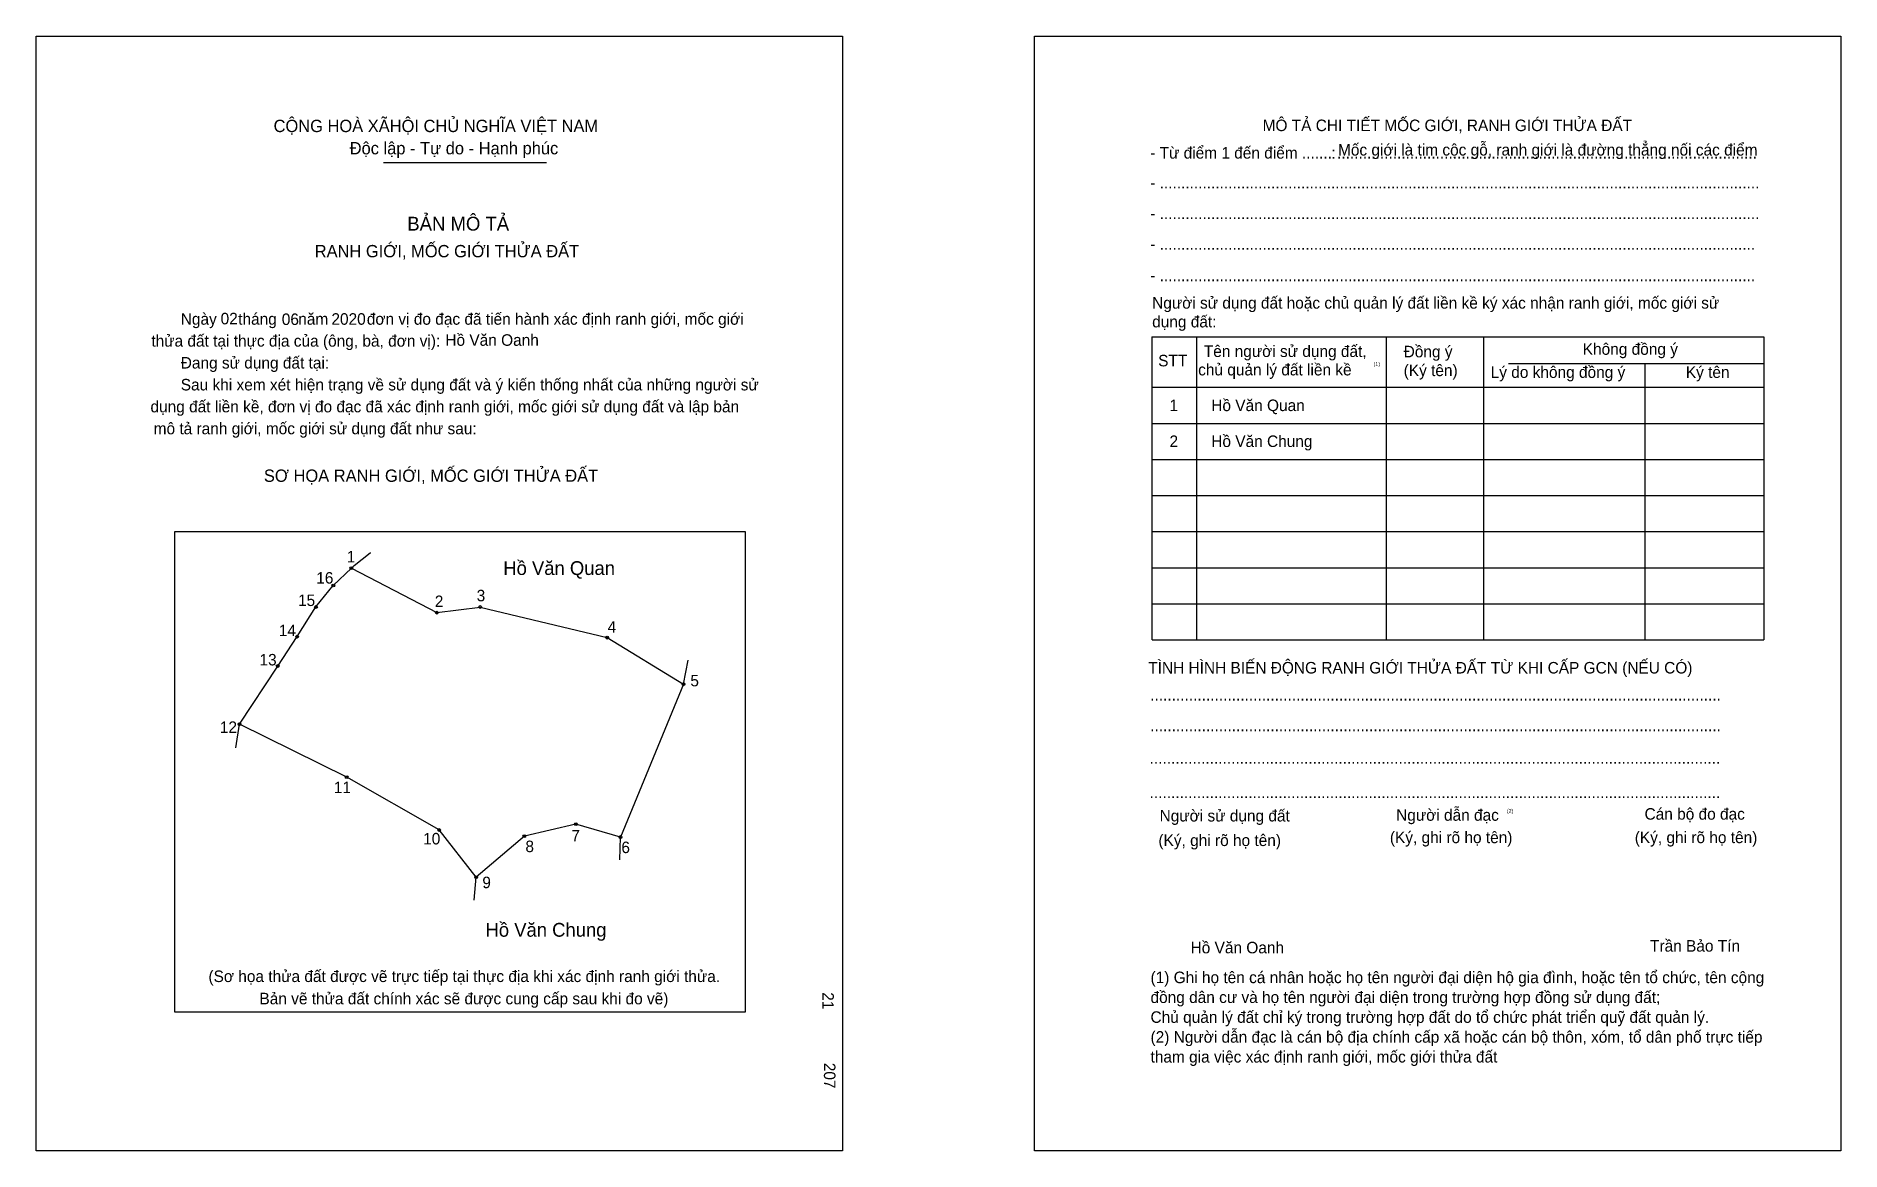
# Model space of a CAD drawing. Extents: x 546580 to 547401, y 1825388 to 1825896.
import ezdxf

# ---------------------------------------------------------------- set-up
doc = ezdxf.new("R2010")
doc.units = 0
for name, color, linetype in [('bmtKhungInTrang1', 7, 'Continuous'), ('bmtKhungInTrang2', 7, 'Continuous'), ('bmtNoiDung', 7, 'Continuous'), ('bmtTemplate', 7, 'Continuous'), ('CanhThua', 7, 'Continuous'), ('MocDinhThua', 7, 'Continuous'), ('RauThua', 7, 'Continuous'), ('SoHieuDinhThua', 7, 'Continuous'), ('TenChuLanCan', 7, 'Continuous')]:
    doc.layers.add(name, color=color, linetype=linetype)

msp = doc.modelspace()

# ---------------------------------------------------------------- linework, layer by layer
at = {"layer": 'bmtKhungInTrang1'}
msp.add_lwpolyline([(546580.21, 1825895.75), (546947.11, 1825895.75), (546947.11, 1825388.29), (546580.21, 1825388.29)], close=True, dxfattribs=at)
at = {"layer": 'bmtKhungInTrang2'}
msp.add_lwpolyline([(547034.6, 1825895.75), (547401.49, 1825895.75), (547401.49, 1825388.29), (547034.6, 1825388.29)], close=True, dxfattribs=at)
at = {"layer": 'bmtTemplate'}
for p, q in [((546738.32, 1825838.24), (546812.51, 1825838.24)), ((547108.2, 1825758.88), (547108.2, 1825620.92)), ((547194.51, 1825758.88), (547194.51, 1825620.92)), ((547238.91, 1825759.04), (547238.91, 1825620.92)), ((547366.37, 1825758.88), (547366.37, 1825620.92)), ((547250.18, 1825746.72), (547366.37, 1825746.72)), ((547088.08, 1825735.88), (547366.37, 1825735.88)), ((547088.08, 1825719.46), (547366.37, 1825719.46)), ((547088.08, 1825703.04), (547366.37, 1825703.04)), ((547088.08, 1825686.61), (547366.37, 1825686.61)), ((547088.08, 1825670.19), (547366.37, 1825670.19)), ((547088.08, 1825653.77), (547366.37, 1825653.77)), ((547088.08, 1825637.34), (547366.37, 1825637.34)), ((547088.08, 1825620.92), (547366.37, 1825620.92))]:
    msp.add_line(p, q, dxfattribs=at)
for points in [[(547087.9, 1825758.88), (547366.37, 1825758.88)], [(547087.9, 1825758.88), (547087.9, 1825620.92)], [(547312.2, 1825746.56), (547312.2, 1825620.92)]]:
    msp.add_lwpolyline(points, dxfattribs=at)
msp.add_lwpolyline([(546643.33, 1825451.49), (546643.33, 1825670.17), (546902.94, 1825670.17), (546902.94, 1825451.49)], close=True, dxfattribs=at)
at = {"layer": 'CanhThua'}
for p, q in [((546715.46, 1825645.62), (546723.66, 1825653.58)), ((546723.66, 1825653.58), (546762.56, 1825633.3)), ((546707.57, 1825635.88), (546715.46, 1825645.62)), ((546698.96, 1825622.37), (546707.57, 1825635.88)), ((546762.56, 1825633.3), (546782.29, 1825635.87)), ((546782.29, 1825635.87), (546840.13, 1825621.93)), ((546690.15, 1825609.01), (546698.96, 1825622.37)), ((546840.13, 1825621.93), (546874.86, 1825600.75)), ((546672.76, 1825582.55), (546690.15, 1825609.01)), ((546874.86, 1825600.75), (546846.14, 1825531.16)), ((546721.54, 1825558.38), (546672.76, 1825582.55)), ((546763.66, 1825534.37), (546721.54, 1825558.38)), ((546780.5, 1825512.88), (546763.66, 1825534.37)), ((546802.39, 1825531.57), (546780.5, 1825512.88)), ((546825.8, 1825537), (546802.39, 1825531.57)), ((546846.14, 1825531.16), (546825.8, 1825537))]:
    msp.add_line(p, q, dxfattribs=at)
at = {"layer": 'MocDinhThua'}
for centre in [(546723.66, 1825653.58), (546715.46, 1825645.62), (546707.57, 1825635.88), (546762.56, 1825633.3), (546782.29, 1825635.87), (546698.96, 1825622.37), (546840.13, 1825621.93), (546690.15, 1825609.01), (546874.86, 1825600.75), (546672.76, 1825582.55), (546721.54, 1825558.38), (546763.66, 1825534.37), (546802.39, 1825531.57), (546825.8, 1825537), (546846.14, 1825531.16), (546780.5, 1825512.88)]:
    msp.add_circle(centre, 0.627, dxfattribs=at)
at = {"layer": 'RauThua'}
for p, q in [((546723.66, 1825653.58), (546724.89, 1825654.77)), ((546724.89, 1825654.77), (546732.27, 1825660.55)), ((546732.27, 1825660.55), (546732.56, 1825660.73)), ((546874.86, 1825600.75), (546876.94, 1825611.73)), ((546671.12, 1825571.7), (546672.76, 1825582.55)), ((546845.85, 1825520.75), (546846.14, 1825531.16)), ((546779.62, 1825502.47), (546780.5, 1825512.88))]:
    msp.add_line(p, q, dxfattribs=at)

# ---------------------------------------------------------------- texts
at = {"layer": 'bmtNoiDung'}
for s, height, p in [('02', 5.25, (546664.17, 1825764.53)), ('06', 5.25, (546692.01, 1825764.24)), ('2020', 5.25, (546714.59, 1825764.35)), ('Hồ Văn Oanh', 5.2496, (546766.45, 1825754.77)), ('1', 5.25, (547095.98, 1825725.05)), ('Hồ Văn Quan ', 5.2496, (547114.98, 1825725.05)), ('2', 5.25, (547095.98, 1825708.7)), ('Hồ Văn Chung ', 5.2496, (547114.98, 1825708.7)), ('Hồ Văn Oanh', 5.2496, (547105.56, 1825478.22))]:
    msp.add_text(s, height=height, dxfattribs=at).set_placement(p)
for s, p in [('21', (546937.97, 1825460.52)), ('207', (546938.71, 1825428.4))]:
    msp.add_text(s, height=5.25, rotation=270, dxfattribs=at).set_placement(p)
at = {"layer": 'bmtTemplate'}
for s, height, p in [('CỘNG HOÀ XÃHỘI CHỦ NGHĨA VIỆT NAM', 5.5996, (546688.28, 1825852.05)), ('MÔ TẢ CHI TIẾT MỐC GIỚI, RANH GIỚI THỬA ĐẤT', 5.2476, (547138.34, 1825852.49)), ('Độc lập - Tự do - Hạnh phúc', 5.5996, (546722.91, 1825841.92)), ('- Từ điểm 1 đến điểm .......', 5.2476, (547087.19, 1825839.98)), (':', 5.25, (547169.63, 1825839.98)), ('Mốc giới là tim cộc gỗ, ranh giới là đường thẳng nối các điểm', 5.2476, (547172.65, 1825841.37)), ('..................................................................................................', 5.2476, (547172.22, 1825839.98)), ('- ............................................................................................................................................', 5.24763, (547087.19, 1825826.38)), ('BẢN MÔ TẢ', 6.3, (546749.12, 1825807.21)), ('- ............................................................................................................................................', 5.24763, (547087.19, 1825812.42)), ('RANH GIỚI, MỐC GIỚI THỬA ĐẤT', 5.5996, (546707, 1825795.06)), ('- ...........................................................................................................................................', 5.24763, (547087.19, 1825798.46)), ('- ...........................................................................................................................................', 5.24763, (547087.19, 1825784.17)), ('Người sử dụng đất hoặc chủ quản lý đất liền kề ký xác nhận ranh giới, mốc giới sử', 5.2476, (547088.08, 1825771.69)), ('Ngày     tháng     năm         đơn vị đo đạc đã tiến hành xác định ranh giới, mốc giới ', 5.2496, (546646.04, 1825764.36)), ('dụng đất:', 5.248, (547088.08, 1825763.15)), ('thửa đất tại thực địa của (ông, bà, đơn vị):', 5.2496, (546632.66, 1825754.39)), ('Tên người sử dụng đất,', 5.2476, (547111.59, 1825749.68)), ('Đồng ý', 5.248, (547202.53, 1825749.52)), ('Không đồng ý', 5.2476, (547284.03, 1825750.67)), ('Đang sử dụng đất tại:', 5.2496, (546646.04, 1825744.42)), ('STT', 5.248, (547090.82, 1825745.41)), ('chủ quản lý đất liền kề', 5.2476, (547109.01, 1825741.29)), ('(1)', 1.75, (547188.83, 1825745.6)), ('(Ký tên)', 5.248, (547202.53, 1825740.98)), ('Lý do không đồng ý', 5.2476, (547242.12, 1825740.16)), ('Ký tên', 5.248, (547330.93, 1825740.16)), ('Sau khi xem xét hiện trạng về sử dụng đất và ý kiến thống nhất của những người sử ', 5.2496, (546646.04, 1825734.45)), ('dụng đất liền kề, đơn vị đo đạc đã xác định ranh giới, mốc giới sử dụng đất và lập bản', 5.2496, (546632.26, 1825724.48)), ('mô tả ranh giới, mốc giới sử dụng đất như sau:', 5.2496, (546633.71, 1825714.51)), ('SƠ HỌA RANH GIỚI, MỐC GIỚI THỬA ĐẤT', 5.5996, (546683.86, 1825692.85)), ('TÌNH HÌNH BIẾN ĐỘNG RANH GIỚI THỬA ĐẤT TỪ KHI CẤP GCN (NẾU CÓ)', 5.2476, (547086.3, 1825605.6)), ('.....................................................................................................................................', 5.2555, (547087.19, 1825593.26)), ('.....................................................................................................................................', 5.2555, (547087.19, 1825579.3)), ('.....................................................................................................................................', 5.2555, (547086.92, 1825564.51)), ('.....................................................................................................................................', 5.2555, (547086.92, 1825548.91)), ('Người sử dụng đất', 5.2476, (547091.47, 1825538.24)), ('Người dẫn đạc', 5.2476, (547199.1, 1825538.57)), ('(2)', 1.75, (547249.5, 1825542.19)), ('Cán bộ đo đạc', 5.2476, (547312.15, 1825539.06)), ('(Ký, ghi rõ họ tên)', 5.2476, (547090.93, 1825527.07)), ('(Ký, ghi rõ họ tên)', 5.2476, (547196.25, 1825528.39)), ('(Ký, ghi rõ họ tên)', 5.2476, (547307.69, 1825528.39)), ('Trần Bảo Tín', 5.2476, (547314.65, 1825479)), ('(Sơ họa thửa đất được vẽ trực tiếp tại thực địa khi xác định ranh giới thửa.', 5.2496, (546658.64, 1825465.16)), ('(1) Ghi họ tên cá nhân hoặc họ tên người đại diện hộ gia đình, hoặc tên tổ chức, tên cộng', 5.2476, (547087.34, 1825464.65)), ('Bản vẽ thửa đất chính xác sẽ được cung cấp sau khi đo vẽ)', 5.2496, (546681.85, 1825455.01)), ('đồng dân cư và họ tên người đại diện trong trường hợp đồng sử dụng đất;', 5.2476, (547087.34, 1825455.62)), ('Chủ quản lý đất chỉ ký trong trường hợp đất do tổ chức phát triển quỹ đất quản lý.', 5.2476, (547087.34, 1825446.58)), ('(2) Người dẫn đạc là cán bộ địa chính cấp xã hoặc cán bộ thôn, xóm, tổ dân phố trực tiếp', 5.2476, (547087.34, 1825437.55)), ('tham gia việc xác định ranh giới, mốc giới thửa đất', 5.2476, (547087.34, 1825428.52))]:
    msp.add_text(s, height=height, dxfattribs=at).set_placement(p)
at = {"layer": 'SoHieuDinhThua'}
for s, height, p in [('1', 5.23, (546721.55, 1825656.14)), ('16', 5.228, (546707.71, 1825646.53)), ('15', 5.228, (546699.41, 1825636.32)), ('2', 5.23, (546761.63, 1825635.84)), ('3', 5.23, (546780.71, 1825638.48)), ('4', 5.23, (546840.28, 1825624.15)), ('14', 5.228, (546690.69, 1825622.6)), ('13', 5.228, (546681.89, 1825609.27)), ('5', 5.23, (546877.95, 1825599.76)), ('12', 5.228, (546663.85, 1825578.57)), ('11', 5.228, (546715.69, 1825551.15)), ('10', 5.228, (546756.36, 1825527.8)), ('7', 5.23, (546823.8, 1825529.16)), ('8', 5.23, (546802.88, 1825524.29)), ('6', 5.23, (546846.55, 1825523.84)), ('9', 5.23, (546783.28, 1825507.88))]:
    msp.add_text(s, height=height, dxfattribs=at).set_placement(p)
at = {"layer": 'TenChuLanCan'}
for s, p in [('Hồ Văn Quan', (546792.8, 1825650.45)), ('Hồ Văn Chung', (546784.72, 1825485.79))]:
    msp.add_text(s, height=6.2742, dxfattribs=at).set_placement(p)

doc.saveas('drawing.dxf')
